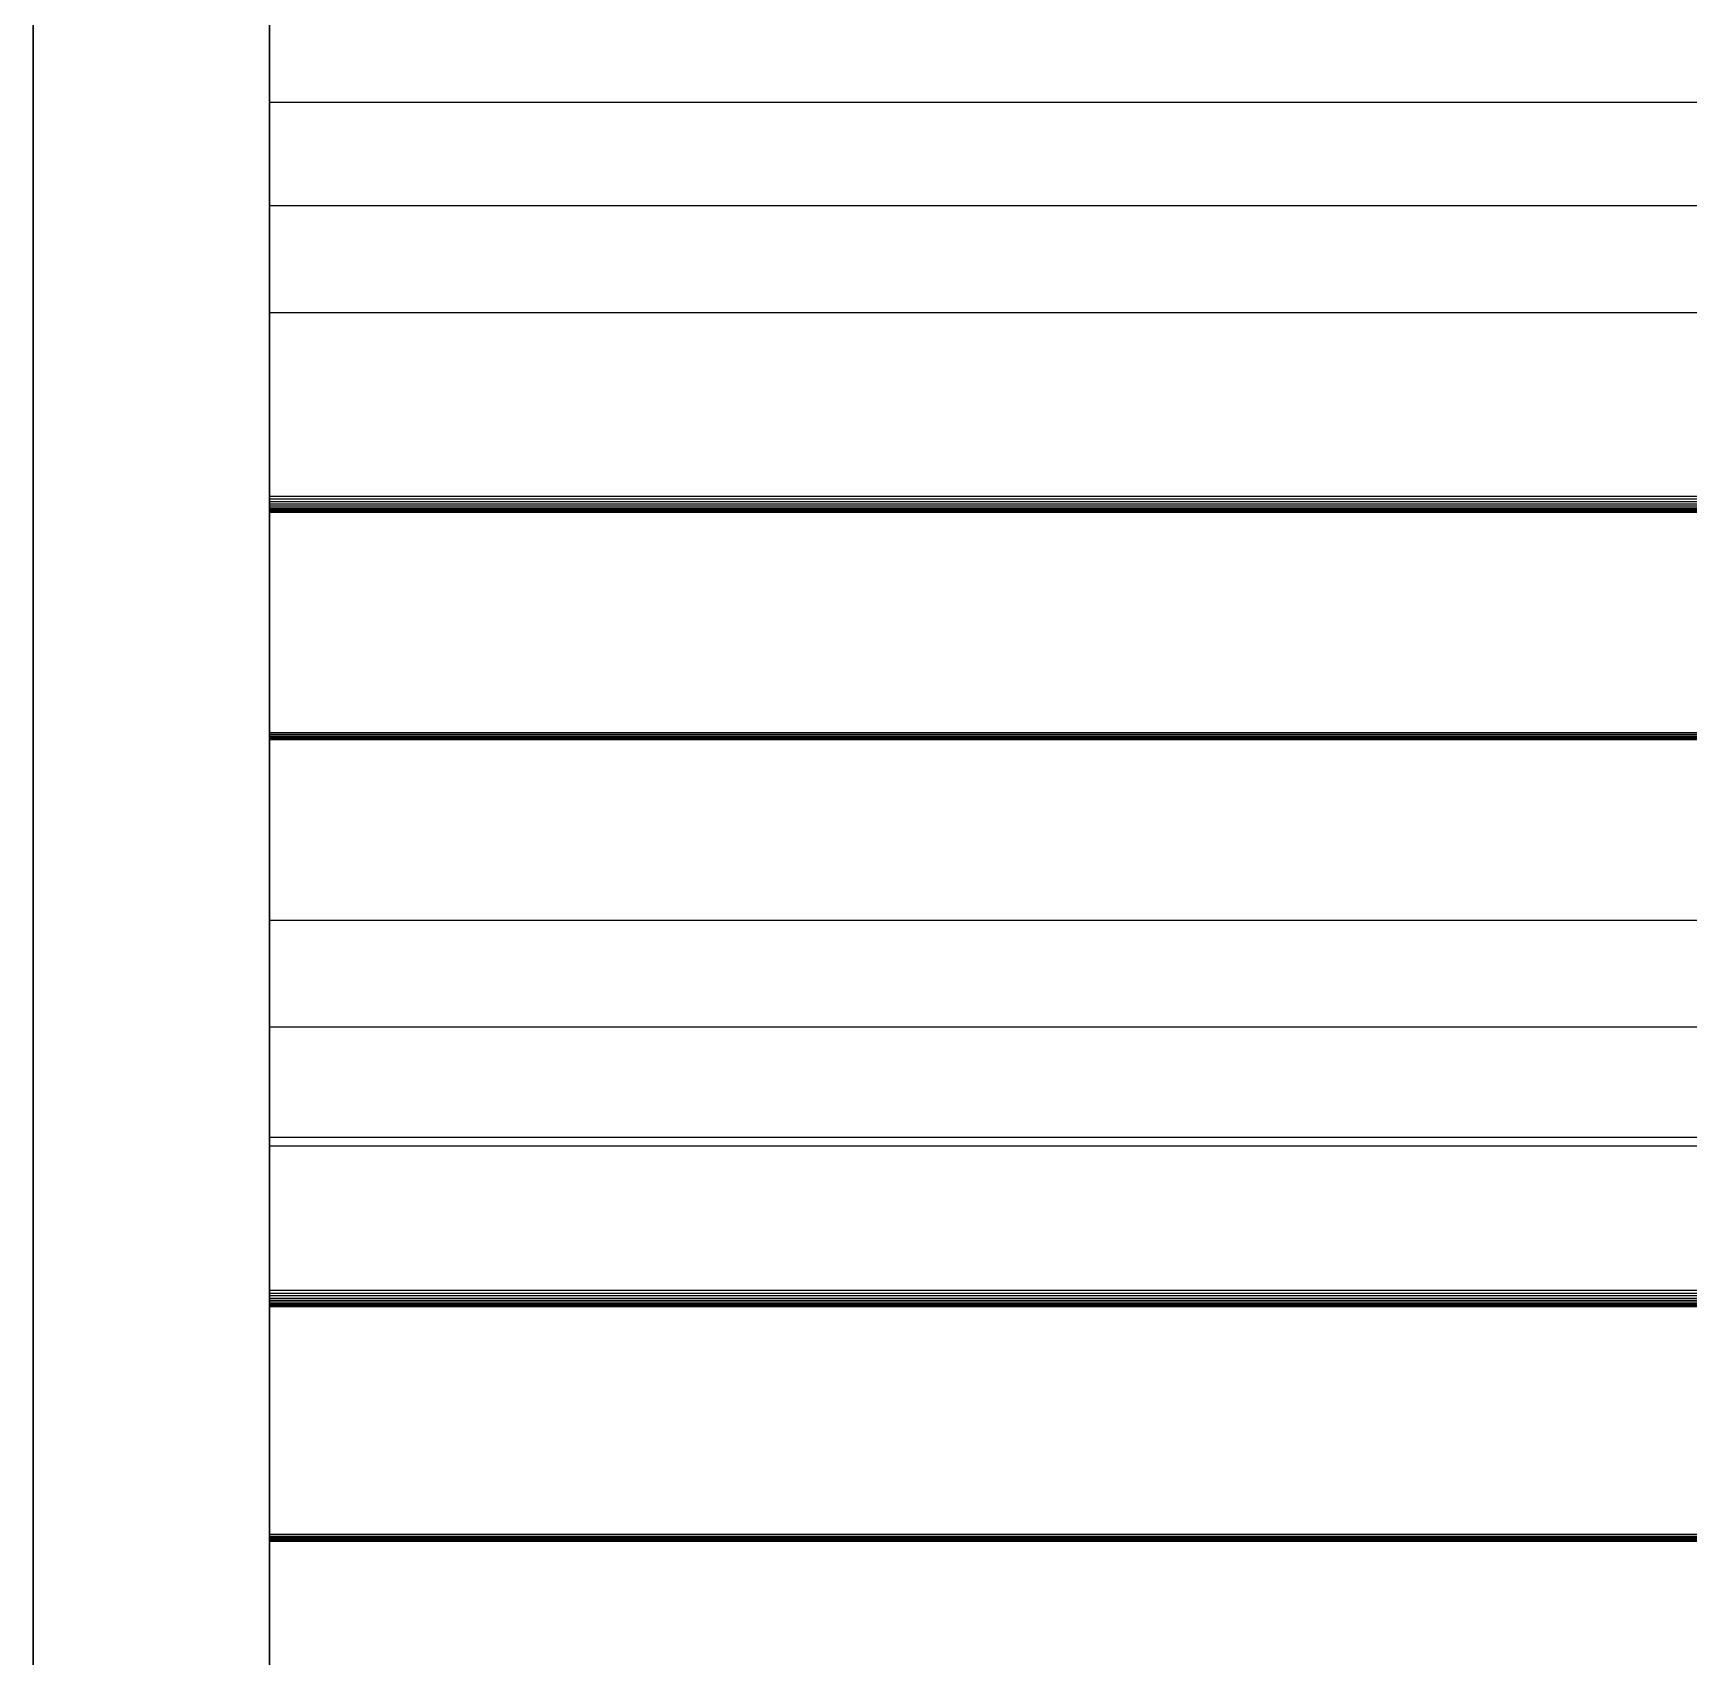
# Model space of a CAD drawing. Header units: millimetres. Extents: x -85 to 1059, y -155 to 155.
# Drawn here: x 1000 to 1003.5, y 127.676 to 131.109 of the extents above; entities that cross this region are included whole.
import ezdxf

# ---------------------------------------------------------------- set-up
doc = ezdxf.new("R2010")
doc.units = ezdxf.units.MM
doc.header["$MEASUREMENT"] = 0
doc.layers.add('Default', color=7, linetype='Continuous', true_color=0x000000)

msp = doc.modelspace()

# ---------------------------------------------------------------- linework, layer by layer
at = {"layer": 'Default'}
for points, knots in [([(1000, 0, -154), (1000, -154, -154), (1000, -154), (1000, -154, 154), (1000, 0, 154), (1000, 154, 154), (1000, 154), (1000, 154, -154), (1000, 0, -154)], [0, 0, 0, 241.902634, 241.902634, 483.805269, 483.805269, 725.707903, 725.707903, 967.610537, 967.610537, 967.610537]), ([(1000, 0, -150), (1000, -150, -150), (1000, -150), (1000, -150, 150), (1000, 0, 150), (1000, 150, 150), (1000, 150), (1000, 150, -150), (1000, 0, -150)], [0, 0, 0, 235.619449, 235.619449, 471.238898, 471.238898, 706.858347, 706.858347, 942.477796, 942.477796, 942.477796])]:
    msp.add_rational_spline(points, [1, 0.707106781187, 1, 0.707106781187, 1, 0.707106781187, 1, 0.707106781187, 1], degree=2, knots=knots, dxfattribs=at)
for points, degree, knots in [([(1000.5, 0.0018, 150.0005), (1000.5, 82.8446, 150.0005), (1000.5, 150.0018, 82.8432), (1000.5, 150.0018, 0.0004), (1000.5, 150.0018, -82.8427), (1000.5, 82.8446, -150), (1000.5, 0.0018, -150), (1000.5, -82.8411, -150), (1000.5, -149.9983, -82.8427), (1000.5, -149.9983, 0.0004), (1000.5, -149.9983, 82.8432), (1000.5, -82.8411, 150.0005), (1000.5, 0.0018, 150.0005)], 3, [-5, -5, -5, -5, -4, -4, -4, -3, -3, -3, -2, -2, -2, -1, -1, -1, -1]), ([(1000.5, 0.3488, 139.7504), (1000.5, -76.9709, 139.7504), (1000.5, -139.6511, 77.0702), (1000.5, -139.6511, -0.2498), (1000.5, -139.6511, -77.5699), (1000.5, -76.9709, -140.2497), (1000.5, 0.3488, -140.2497), (1000.5, 77.6689, -140.2497), (1000.5, 140.349, -77.5699), (1000.5, 140.349, -0.2498), (1000.5, 140.349, 77.0702), (1000.5, 77.6689, 139.7504), (1000.5, 0.3488, 139.7504)], 3, [20636, 20636, 20636, 20636, 20637, 20637, 20637, 20638, 20638, 20638, 20639, 20639, 20639, 20640, 20640, 20640, 20640]), ([(1000.5, 0.0018, 140.0004), (1000.5, -77.318, 140.0004), (1000.5, -139.9981, 77.3202), (1000.5, -139.9981, 0.0002), (1000.5, -139.9981, -77.3199), (1000.5, -77.318, -139.9997), (1000.5, 0.0018, -139.9997), (1000.5, 77.3215, -139.9997), (1000.5, 140.002, -77.3199), (1000.5, 140.002, 0.0002), (1000.5, 140.002, 77.3202), (1000.5, 77.3215, 140.0004), (1000.5, 0.0018, 140.0004)], 3, [-1, -1, -1, -1, 0, 0, 0, 1, 1, 1, 2, 2, 2, 3, 3, 3, 3]), ([(1000.5, 132.2066, -81.7205), (1000.5, 132.1974, -81.7185), (1000.5, 132.1882, -81.7166), (1000.5, 132.1357, -81.7055), (1000.5, 132.0831, -81.6944), (1000.5, 132.0309, -81.6834), (1000.5, 131.9787, -81.6725), (1000.5, 131.9268, -81.6614), (1000.5, 131.875, -81.6503), (1000.5, 131.8235, -81.6392), (1000.5, 131.772, -81.628), (1000.5, 131.7206, -81.6168), (1000.5, 131.6693, -81.6055), (1000.5, 131.6183, -81.5942), (1000.5, 131.5673, -81.5829), (1000.5, 131.5167, -81.5716), (1000.5, 131.4661, -81.5603), (1000.5, 131.4158, -81.549), (1000.5, 131.3656, -81.5377), (1000.5, 131.3155, -81.5264), (1000.5, 131.2654, -81.5152), (1000.5, 131.2158, -81.5037), (1000.5, 131.1662, -81.4922), (1000.5, 131.1169, -81.4809), (1000.5, 131.0675, -81.4696), (1000.5, 131.0184, -81.458), (1000.5, 130.9694, -81.4464), (1000.5, 130.9207, -81.4351), (1000.5, 130.872, -81.4238), (1000.5, 130.8235, -81.4121), (1000.5, 130.775, -81.4005), (1000.5, 130.727, -81.389), (1000.5, 130.6791, -81.3776), (1000.5, 130.6313, -81.3661), (1000.5, 130.5835, -81.3546), (1000.5, 130.536, -81.343), (1000.5, 130.4886, -81.3314), (1000.5, 130.4415, -81.3197), (1000.5, 130.3944, -81.3081), (1000.5, 130.3476, -81.2963), (1000.5, 130.3009, -81.2844), (1000.5, 130.2543, -81.273), (1000.5, 130.2077, -81.2615), (1000.5, 130.1684, -81.2515), (1000.5, 130.1291, -81.2414)], 2, [7037, 7037, 7037, 7038, 7038, 7039, 7039, 7040, 7040, 7041, 7041, 7042, 7042, 7043, 7043, 7044, 7044, 7045, 7045, 7046, 7046, 7047, 7047, 7048, 7048, 7049, 7049, 7050, 7050, 7051, 7051, 7052, 7052, 7053, 7053, 7054, 7054, 7055, 7055, 7056, 7056, 7057, 7057, 7058, 7058, 7059, 7059, 7059]), ([(1000.5, 130.1231, 80.7404), (1000.5, 130.1654, 80.751), (1000.5, 130.2077, 80.7616), (1000.5, 130.2543, 80.7734), (1000.5, 130.3009, 80.7852), (1000.5, 130.3476, 80.7967), (1000.5, 130.3944, 80.8081), (1000.5, 130.4415, 80.8198), (1000.5, 130.4886, 80.8314), (1000.5, 130.536, 80.8431), (1000.5, 130.5835, 80.8547), (1000.5, 130.6313, 80.8663), (1000.5, 130.6791, 80.878), (1000.5, 130.727, 80.8894), (1000.5, 130.775, 80.9009), (1000.5, 130.8235, 80.9124), (1000.5, 130.872, 80.9238), (1000.5, 130.9207, 80.9355), (1000.5, 130.9694, 80.9471), (1000.5, 131.0184, 80.9584), (1000.5, 131.0675, 80.9697), (1000.5, 131.1169, 80.9812), (1000.5, 131.1662, 80.9926), (1000.5, 131.2158, 81.0039), (1000.5, 131.2654, 81.0152), (1000.5, 131.3155, 81.0267), (1000.5, 131.3656, 81.0381), (1000.5, 131.4158, 81.0494), (1000.5, 131.4661, 81.0607), (1000.5, 131.5167, 81.0722), (1000.5, 131.5673, 81.0836), (1000.5, 131.6183, 81.0946), (1000.5, 131.6693, 81.1055), (1000.5, 131.7206, 81.117), (1000.5, 131.772, 81.1285), (1000.5, 131.8235, 81.1394), (1000.5, 131.875, 81.1503), (1000.5, 131.9268, 81.1616), (1000.5, 131.9787, 81.1729), (1000.5, 132.0309, 81.184), (1000.5, 132.0831, 81.1951), (1000.5, 132.1357, 81.2062), (1000.5, 132.1882, 81.2174)], 2, [3394, 3394, 3394, 3395.047619, 3395.047619, 3396.095238, 3396.095238, 3397.142857, 3397.142857, 3398.190476, 3398.190476, 3399.238095, 3399.238095, 3400.285714, 3400.285714, 3401.333333, 3401.333333, 3402.380952, 3402.380952, 3403.428571, 3403.428571, 3404.47619, 3404.47619, 3405.52381, 3405.52381, 3406.571429, 3406.571429, 3407.619048, 3407.619048, 3408.666667, 3408.666667, 3409.714286, 3409.714286, 3410.761905, 3410.761905, 3411.809524, 3411.809524, 3412.857143, 3412.857143, 3413.904762, 3413.904762, 3414.952381, 3414.952381, 3416, 3416, 3416]), ([(1000.5, 130.9623, 83.2014), (1000.5, 130.9565, 83.194), (1000.5, 130.9507, 83.1866), (1000.5, 130.9181, 83.1439), (1000.5, 130.8854, 83.1012), (1000.5, 130.8528, 83.059), (1000.5, 130.8202, 83.0169), (1000.5, 130.7875, 82.9749), (1000.5, 130.7549, 82.9329), (1000.5, 130.7224, 82.8911), (1000.5, 130.69, 82.8493), (1000.5, 130.6577, 82.8082), (1000.5, 130.6254, 82.7671), (1000.5, 130.5932, 82.726), (1000.5, 130.5609, 82.6849), (1000.5, 130.5288, 82.6442), (1000.5, 130.4967, 82.6034), (1000.5, 130.4647, 82.5632), (1000.5, 130.4328, 82.523), (1000.5, 130.4009, 82.4826), (1000.5, 130.369, 82.4422), (1000.5, 130.337, 82.4027), (1000.5, 130.3051, 82.3632), (1000.5, 130.2735, 82.3235), (1000.5, 130.242, 82.2838), (1000.5, 130.2102, 82.2445), (1000.5, 130.1785, 82.2051), (1000.5, 130.1471, 82.1663), (1000.5, 130.1157, 82.1275), (1000.5, 130.0843, 82.0889), (1000.5, 130.0529, 82.0503), (1000.5, 130.0217, 82.012), (1000.5, 129.9904, 81.9737), (1000.5, 129.9592, 81.9358), (1000.5, 129.928, 81.8979), (1000.5, 129.8969, 81.8599), (1000.5, 129.8659, 81.822), (1000.5, 129.835, 81.7848), (1000.5, 129.8042, 81.7476), (1000.5, 129.7735, 81.7104), (1000.5, 129.7428, 81.6731), (1000.5, 129.7121, 81.6363), (1000.5, 129.6814, 81.5994), (1000.5, 129.6553, 81.5684), (1000.5, 129.6292, 81.5373)], 2, [3352, 3352, 3352, 3353, 3353, 3354, 3354, 3355, 3355, 3356, 3356, 3357, 3357, 3358, 3358, 3359, 3359, 3360, 3360, 3361, 3361, 3362, 3362, 3363, 3363, 3364, 3364, 3365, 3365, 3366, 3366, 3367, 3367, 3368, 3368, 3369, 3369, 3370, 3370, 3371, 3371, 3372, 3372, 3373, 3373, 3374, 3374, 3374]), ([(1000.5, 129.6292, -82.0369), (1000.5, 129.6553, -82.0681), (1000.5, 129.6814, -82.0994), (1000.5, 129.7121, -82.1362), (1000.5, 129.7428, -82.1731), (1000.5, 129.7735, -82.2101), (1000.5, 129.8042, -82.2472), (1000.5, 129.835, -82.2847), (1000.5, 129.8659, -82.3223), (1000.5, 129.8969, -82.3599), (1000.5, 129.928, -82.3975), (1000.5, 129.9592, -82.4354), (1000.5, 129.9904, -82.4733), (1000.5, 130.0217, -82.5118), (1000.5, 130.0529, -82.5502), (1000.5, 130.0843, -82.5888), (1000.5, 130.1157, -82.6275), (1000.5, 130.1471, -82.6664), (1000.5, 130.1785, -82.7054), (1000.5, 130.2102, -82.7444), (1000.5, 130.242, -82.7834), (1000.5, 130.2735, -82.8229), (1000.5, 130.3051, -82.8624), (1000.5, 130.337, -82.9023), (1000.5, 130.369, -82.9421), (1000.5, 130.4009, -82.9822), (1000.5, 130.4328, -83.0222), (1000.5, 130.4647, -83.0628), (1000.5, 130.4967, -83.1034), (1000.5, 130.5288, -83.1441), (1000.5, 130.5609, -83.1849), (1000.5, 130.5932, -83.2258), (1000.5, 130.6254, -83.2667), (1000.5, 130.6577, -83.3082), (1000.5, 130.69, -83.3496), (1000.5, 130.7224, -83.3911), (1000.5, 130.7549, -83.4325), (1000.5, 130.7875, -83.4745), (1000.5, 130.8202, -83.5165), (1000.5, 130.8528, -83.5588), (1000.5, 130.8854, -83.6011), (1000.5, 130.9181, -83.6436), (1000.5, 130.9507, -83.6862), (1000.5, 130.9565, -83.6936), (1000.5, 130.9623, -83.701)], 2, [7080, 7080, 7080, 7081, 7081, 7082, 7082, 7083, 7083, 7084, 7084, 7085, 7085, 7086, 7086, 7087, 7087, 7088, 7088, 7089, 7089, 7090, 7090, 7091, 7091, 7092, 7092, 7093, 7093, 7094, 7094, 7095, 7095, 7096, 7096, 7097, 7097, 7098, 7098, 7099, 7099, 7100, 7100, 7101, 7101, 7102, 7102, 7102]), ([(1000.5, 128.4499, 83.3725), (1000.5, 128.489, 83.3831), (1000.5, 128.5282, 83.3936), (1000.5, 128.5744, 83.4063), (1000.5, 128.6206, 83.419), (1000.5, 128.6673, 83.4316), (1000.5, 128.7141, 83.4441), (1000.5, 128.7608, 83.4566), (1000.5, 128.8076, 83.4691), (1000.5, 128.8548, 83.4818), (1000.5, 128.9021, 83.4945), (1000.5, 128.9496, 83.5071), (1000.5, 128.997, 83.5196), (1000.5, 129.0448, 83.5321), (1000.5, 129.0926, 83.5446), (1000.5, 129.1408, 83.557), (1000.5, 129.1889, 83.5693), (1000.5, 129.2374, 83.5818), (1000.5, 129.2859, 83.5944), (1000.5, 129.3348, 83.6067), (1000.5, 129.3837, 83.6191), (1000.5, 129.4327, 83.6316), (1000.5, 129.4817, 83.6441), (1000.5, 129.5313, 83.6566), (1000.5, 129.5809, 83.6692), (1000.5, 129.6304, 83.6813), (1000.5, 129.68, 83.6935), (1000.5, 129.7301, 83.7058), (1000.5, 129.7802, 83.7182), (1000.5, 129.8306, 83.7307), (1000.5, 129.8811, 83.7432), (1000.5, 129.9317, 83.7554), (1000.5, 129.9823, 83.7676), (1000.5, 130.0335, 83.7798), (1000.5, 130.0846, 83.7919), (1000.5, 130.136, 83.8043), (1000.5, 130.1873, 83.8166), (1000.5, 130.239, 83.8288), (1000.5, 130.2906, 83.841), (1000.5, 130.3425, 83.853), (1000.5, 130.3944, 83.8649), (1000.5, 130.4468, 83.8771), (1000.5, 130.4991, 83.8893), (1000.5, 130.5081, 83.8912), (1000.5, 130.5171, 83.8932)], 2, [3328, 3328, 3328, 3329, 3329, 3330, 3330, 3331, 3331, 3332, 3332, 3333, 3333, 3334, 3334, 3335, 3335, 3336, 3336, 3337, 3337, 3338, 3338, 3339, 3339, 3340, 3340, 3341, 3341, 3342, 3342, 3343, 3343, 3344, 3344, 3345, 3345, 3346, 3346, 3347, 3347, 3348, 3348, 3349, 3349, 3350, 3350, 3350]), ([(1000.5, 130.5171, -84.3935), (1000.5, 130.5081, -84.3914), (1000.5, 130.4991, -84.3892), (1000.5, 130.4468, -84.3771), (1000.5, 130.3944, -84.3649), (1000.5, 130.3425, -84.3525), (1000.5, 130.2906, -84.3402), (1000.5, 130.239, -84.3282), (1000.5, 130.1873, -84.3162), (1000.5, 130.136, -84.304), (1000.5, 130.0846, -84.2919), (1000.5, 130.0335, -84.2795), (1000.5, 129.9823, -84.2672), (1000.5, 129.9317, -84.255), (1000.5, 129.8811, -84.2428), (1000.5, 129.8306, -84.2305), (1000.5, 129.7802, -84.2181), (1000.5, 129.7301, -84.2058), (1000.5, 129.68, -84.1934), (1000.5, 129.6304, -84.1811), (1000.5, 129.5809, -84.1688), (1000.5, 129.5313, -84.1564), (1000.5, 129.4817, -84.1441), (1000.5, 129.4327, -84.1315), (1000.5, 129.3837, -84.119), (1000.5, 129.3348, -84.1067), (1000.5, 129.2859, -84.0943), (1000.5, 129.2374, -84.0818), (1000.5, 129.1889, -84.0693), (1000.5, 129.1408, -84.0567), (1000.5, 129.0926, -84.0442), (1000.5, 129.0448, -84.0317), (1000.5, 128.997, -84.0192), (1000.5, 128.9496, -84.0067), (1000.5, 128.9021, -83.9941), (1000.5, 128.8548, -83.9816), (1000.5, 128.8076, -83.9691), (1000.5, 128.7608, -83.9564), (1000.5, 128.7141, -83.9437), (1000.5, 128.6673, -83.9312), (1000.5, 128.6206, -83.9186), (1000.5, 128.5744, -83.9061), (1000.5, 128.5282, -83.8936), (1000.5, 128.489, -83.8826), (1000.5, 128.4499, -83.8717)], 2, [7104, 7104, 7104, 7105, 7105, 7106, 7106, 7107, 7107, 7108, 7108, 7109, 7109, 7110, 7110, 7111, 7111, 7112, 7112, 7113, 7113, 7114, 7114, 7115, 7115, 7116, 7116, 7117, 7117, 7118, 7118, 7119, 7119, 7120, 7120, 7121, 7121, 7122, 7122, 7123, 7123, 7124, 7124, 7125, 7125, 7126, 7126, 7126]), ([(1000.5, 130.1125, -81.2382), (1000.5, 130.1104, -81.2382), (1000.5, 130.1083, -81.2382), (1000.5, 130.1063, -81.2382), (1000.5, 130.1044, -81.2382)], 2, [7062, 7062, 7062, 7063, 7063, 7064, 7064, 7064]), ([(1000.5, 129.6151, 81.5059), (1000.5, 129.6937, 81.3812), (1000.5, 129.7724, 81.2565), (1000.5, 129.8553, 81.1246), (1000.5, 129.9382, 80.9926), (1000.5, 130.0165, 80.8676), (1000.5, 130.0949, 80.7425)], 2, [3383, 3383, 3383, 3384, 3384, 3385, 3385, 3386, 3386, 3386]), ([(1000.5, 130.0949, -81.2425), (1000.5, 130.0165, -81.3673), (1000.5, 129.9382, -81.4922), (1000.5, 129.8553, -81.6243), (1000.5, 129.7724, -81.7565), (1000.5, 129.6937, -81.881), (1000.5, 129.6151, -82.0055)], 2, [7068, 7068, 7068, 7069, 7069, 7070, 7070, 7071, 7071, 7071]), ([(1000.5, 129.2327, 85.8479), (1000.5, 129.2272, 85.8403), (1000.5, 129.2217, 85.8327), (1000.5, 129.1898, 85.7897), (1000.5, 129.1579, 85.7467), (1000.5, 129.1261, 85.7038), (1000.5, 129.0944, 85.6609), (1000.5, 129.0626, 85.6184), (1000.5, 129.0309, 85.5759), (1000.5, 128.9993, 85.5336), (1000.5, 128.9677, 85.4913), (1000.5, 128.9363, 85.4491), (1000.5, 128.9049, 85.4069), (1000.5, 128.8735, 85.3653), (1000.5, 128.8421, 85.3237), (1000.5, 128.8109, 85.2824), (1000.5, 128.7797, 85.2411), (1000.5, 128.7485, 85.2), (1000.5, 128.7173, 85.1589), (1000.5, 128.6862, 85.1182), (1000.5, 128.6552, 85.0774), (1000.5, 128.6241, 85.0369), (1000.5, 128.5931, 84.9963), (1000.5, 128.5622, 84.9564), (1000.5, 128.5313, 84.9166), (1000.5, 128.5005, 84.8765), (1000.5, 128.4696, 84.8365), (1000.5, 128.4389, 84.797), (1000.5, 128.4082, 84.7575), (1000.5, 128.3777, 84.7181), (1000.5, 128.3472, 84.6788), (1000.5, 128.3167, 84.6398), (1000.5, 128.2862, 84.6008), (1000.5, 128.2558, 84.5624), (1000.5, 128.2255, 84.5239), (1000.5, 128.1951, 84.4857), (1000.5, 128.1648, 84.4474), (1000.5, 128.1348, 84.4093), (1000.5, 128.1048, 84.3712), (1000.5, 128.0747, 84.3334), (1000.5, 128.0445, 84.2957), (1000.5, 128.0147, 84.2581), (1000.5, 127.9849, 84.2205), (1000.5, 127.9595, 84.1888), (1000.5, 127.9341, 84.157)], 2, [3285, 3285, 3285, 3286, 3286, 3287, 3287, 3288, 3288, 3289, 3289, 3290, 3290, 3291, 3291, 3292, 3292, 3293, 3293, 3294, 3294, 3295, 3295, 3296, 3296, 3297, 3297, 3298, 3298, 3299, 3299, 3300, 3300, 3301, 3301, 3302, 3302, 3303, 3303, 3304, 3304, 3305, 3305, 3306, 3306, 3307, 3307, 3307]), ([(1000.5, 127.9302, -84.6521), (1000.5, 127.9576, -84.6863), (1000.5, 127.9849, -84.7205), (1000.5, 128.0147, -84.7579), (1000.5, 128.0445, -84.7953), (1000.5, 128.0747, -84.833), (1000.5, 128.1048, -84.8708), (1000.5, 128.1348, -84.9089), (1000.5, 128.1648, -84.947), (1000.5, 128.1951, -84.9853), (1000.5, 128.2255, -85.0235), (1000.5, 128.2558, -85.0623), (1000.5, 128.2862, -85.1011), (1000.5, 128.3167, -85.1399), (1000.5, 128.3472, -85.1788), (1000.5, 128.3777, -85.2181), (1000.5, 128.4082, -85.2574), (1000.5, 128.4389, -85.2969), (1000.5, 128.4696, -85.3364), (1000.5, 128.5005, -85.3761), (1000.5, 128.5313, -85.4158), (1000.5, 128.5622, -85.4562), (1000.5, 128.5931, -85.4966), (1000.5, 128.6241, -85.5368), (1000.5, 128.6552, -85.577), (1000.5, 128.6862, -85.618), (1000.5, 128.7173, -85.6589), (1000.5, 128.7485, -85.6998), (1000.5, 128.7797, -85.7407), (1000.5, 128.8109, -85.7822), (1000.5, 128.8421, -85.8236), (1000.5, 128.8735, -85.8653), (1000.5, 128.9049, -85.9069), (1000.5, 128.9363, -85.9489), (1000.5, 128.9677, -85.9908), (1000.5, 128.9993, -86.033), (1000.5, 129.0309, -86.0752), (1000.5, 129.0626, -86.118), (1000.5, 129.0944, -86.1609), (1000.5, 129.1261, -86.2038), (1000.5, 129.1579, -86.2466), (1000.5, 129.1898, -86.2898), (1000.5, 129.2217, -86.333), (1000.5, 129.2272, -86.3405), (1000.5, 129.2327, -86.3479)], 2, [7146, 7146, 7146, 7147.045455, 7147.045455, 7148.090909, 7148.090909, 7149.136364, 7149.136364, 7150.181818, 7150.181818, 7151.227273, 7151.227273, 7152.272727, 7152.272727, 7153.318182, 7153.318182, 7154.363636, 7154.363636, 7155.409091, 7155.409091, 7156.454545, 7156.454545, 7157.5, 7157.5, 7158.545455, 7158.545455, 7159.590909, 7159.590909, 7160.636364, 7160.636364, 7161.681818, 7161.681818, 7162.727273, 7162.727273, 7163.772727, 7163.772727, 7164.818182, 7164.818182, 7165.863636, 7165.863636, 7166.909091, 7166.909091, 7167.954545, 7167.954545, 7169, 7169, 7169]), ([(1000.5, 126.7117, 85.9661), (1000.5, 126.7535, 85.9786), (1000.5, 126.7953, 85.9911), (1000.5, 126.8414, 86.0047), (1000.5, 126.8874, 86.0183), (1000.5, 126.9338, 86.0317), (1000.5, 126.9802, 86.0451), (1000.5, 127.0267, 86.0585), (1000.5, 127.0733, 86.0719), (1000.5, 127.1202, 86.0855), (1000.5, 127.1672, 86.0991), (1000.5, 127.2142, 86.1128), (1000.5, 127.2613, 86.1266), (1000.5, 127.309, 86.14), (1000.5, 127.3566, 86.1534), (1000.5, 127.4044, 86.1668), (1000.5, 127.4522, 86.1802), (1000.5, 127.5005, 86.1936), (1000.5, 127.5489, 86.207), (1000.5, 127.5974, 86.2204), (1000.5, 127.6459, 86.2339), (1000.5, 127.6947, 86.2473), (1000.5, 127.7436, 86.2607), (1000.5, 127.7928, 86.2742), (1000.5, 127.842, 86.2878), (1000.5, 127.8914, 86.3012), (1000.5, 127.9408, 86.3146), (1000.5, 127.9905, 86.3279), (1000.5, 128.0403, 86.3411), (1000.5, 128.0905, 86.3543), (1000.5, 128.1408, 86.3676), (1000.5, 128.1913, 86.381), (1000.5, 128.2417, 86.3944), (1000.5, 128.2925, 86.4076), (1000.5, 128.3433, 86.4208), (1000.5, 128.3943, 86.4342), (1000.5, 128.4453, 86.4476), (1000.5, 128.4968, 86.4607), (1000.5, 128.5483, 86.4737), (1000.5, 128.6, 86.4871), (1000.5, 128.6516, 86.5006), (1000.5, 128.7037, 86.5136), (1000.5, 128.7557, 86.5267), (1000.5, 128.7647, 86.5289), (1000.5, 128.7737, 86.5312)], 2, [3260, 3260, 3260, 3261.045455, 3261.045455, 3262.090909, 3262.090909, 3263.136364, 3263.136364, 3264.181818, 3264.181818, 3265.227273, 3265.227273, 3266.272727, 3266.272727, 3267.318182, 3267.318182, 3268.363636, 3268.363636, 3269.409091, 3269.409091, 3270.454545, 3270.454545, 3271.5, 3271.5, 3272.545455, 3272.545455, 3273.590909, 3273.590909, 3274.636364, 3274.636364, 3275.681818, 3275.681818, 3276.727273, 3276.727273, 3277.772727, 3277.772727, 3278.818182, 3278.818182, 3279.863636, 3279.863636, 3280.909091, 3280.909091, 3281.954545, 3281.954545, 3283, 3283, 3283]), ([(1000.5, 128.7557, -87.0266), (1000.5, 128.7037, -87.0132), (1000.5, 128.6516, -86.9998), (1000.5, 128.6, -86.9867), (1000.5, 128.5483, -86.9737), (1000.5, 128.4968, -86.9605), (1000.5, 128.4453, -86.9472), (1000.5, 128.3943, -86.934), (1000.5, 128.3433, -86.9208), (1000.5, 128.2925, -86.9075), (1000.5, 128.2417, -86.8943), (1000.5, 128.1913, -86.8809), (1000.5, 128.1408, -86.8675), (1000.5, 128.0905, -86.8541), (1000.5, 128.0403, -86.8407), (1000.5, 127.9905, -86.8275), (1000.5, 127.9408, -86.8142), (1000.5, 127.8914, -86.8008), (1000.5, 127.842, -86.7874), (1000.5, 127.7928, -86.774), (1000.5, 127.7436, -86.7606), (1000.5, 127.6947, -86.7472), (1000.5, 127.6459, -86.7338), (1000.5, 127.5974, -86.7202), (1000.5, 127.5489, -86.7066), (1000.5, 127.5005, -86.6932), (1000.5, 127.4522, -86.6798), (1000.5, 127.4044, -86.6664), (1000.5, 127.3566, -86.653), (1000.5, 127.309, -86.6394), (1000.5, 127.2613, -86.6258), (1000.5, 127.2142, -86.6124), (1000.5, 127.1672, -86.599), (1000.5, 127.1202, -86.5856), (1000.5, 127.0733, -86.5722), (1000.5, 127.0267, -86.5585), (1000.5, 126.9802, -86.5447), (1000.5, 126.9338, -86.5311), (1000.5, 126.8874, -86.5175), (1000.5, 126.8414, -86.5041), (1000.5, 126.7953, -86.4907), (1000.5, 126.7535, -86.4784), (1000.5, 126.7117, -86.466)], 2, [7172, 7172, 7172, 7173.047619, 7173.047619, 7174.095238, 7174.095238, 7175.142857, 7175.142857, 7176.190476, 7176.190476, 7177.238095, 7177.238095, 7178.285714, 7178.285714, 7179.333333, 7179.333333, 7180.380952, 7180.380952, 7181.428571, 7181.428571, 7182.47619, 7182.47619, 7183.52381, 7183.52381, 7184.571429, 7184.571429, 7185.619048, 7185.619048, 7186.666667, 7186.666667, 7187.714286, 7187.714286, 7188.761905, 7188.761905, 7189.809524, 7189.809524, 7190.857143, 7190.857143, 7191.904762, 7191.904762, 7192.952381, 7192.952381, 7194, 7194, 7194]), ([(1000.5, 127.9207, 84.1257), (1000.5, 128.0016, 84.0025), (1000.5, 128.0826, 83.8794), (1000.5, 128.1683, 83.7492), (1000.5, 128.2541, 83.6191), (1000.5, 128.3348, 83.4958), (1000.5, 128.4156, 83.3725)], 2, [3316, 3316, 3316, 3317, 3317, 3318, 3318, 3319, 3319, 3319]), ([(1000.5, 128.4156, -83.8721), (1000.5, 128.3348, -83.9954), (1000.5, 128.2541, -84.1187), (1000.5, 128.1683, -84.2492), (1000.5, 128.0826, -84.3797), (1000.5, 128.0016, -84.5027), (1000.5, 127.9207, -84.6256)], 2, [7135, 7135, 7135, 7136, 7136, 7137, 7137, 7138, 7138, 7138])]:
    msp.add_open_spline(points, degree=degree, knots=knots, dxfattribs=at)
for points in [[(1007, 130.9623, 83.2014), (1003.75, 130.9623, 83.2014), (1000.5, 130.9623, 83.2014)], [(1000.5, 130.7433, 83.5496), (1000.5, 130.8528, 83.3755), (1000.5, 130.9623, 83.2014)], [(1007, 130.9623, -83.701), (1003.75, 130.9623, -83.701), (1000.5, 130.9623, -83.701)], [(1000.5, 130.9623, -83.701), (1000.5, 130.8528, -83.8751), (1000.5, 130.7433, -84.0492)], [(1007, 130.7433, 83.5496), (1003.75, 130.7433, 83.5496), (1000.5, 130.7433, 83.5496)], [(1000.5, 130.5171, 83.8932), (1000.5, 130.6302, 83.7214), (1000.5, 130.7433, 83.5496)], [(1007, 130.7433, -84.0492), (1003.75, 130.7433, -84.0492), (1000.5, 130.7433, -84.0492)], [(1000.5, 130.7433, -84.0492), (1000.5, 130.6302, -84.2213), (1000.5, 130.5171, -84.3935)], [(1007, 130.5171, 83.8932), (1003.75, 130.5171, 83.8932), (1000.5, 130.5171, 83.8932)], [(1007, 130.5171, -84.3935), (1003.75, 130.5171, -84.3935), (1000.5, 130.5171, -84.3935)], [(1007, 130.1291, -81.2414), (1003.75, 130.1291, -81.2414), (1000.5, 130.1291, -81.2414)], [(1000.5, 130.1291, -81.2414), (1000.5, 130.1261, -81.2407), (1000.5, 130.1231, -81.24)], [(1007, 130.1231, 80.7404), (1003.75, 130.1231, 80.7404), (1000.5, 130.1231, 80.7404)], [(1000.5, 130.1174, 80.7397), (1000.5, 130.1203, 80.74), (1000.5, 130.1231, 80.7404)], [(1007, 130.1231, -81.24), (1003.75, 130.1231, -81.24), (1000.5, 130.1231, -81.24)], [(1000.5, 130.1231, -81.24), (1000.5, 130.1203, -81.2395), (1000.5, 130.1174, -81.2389)], [(1007, 130.1174, 80.7397), (1003.75, 130.1174, 80.7397), (1000.5, 130.1174, 80.7397)], [(1000.5, 130.1125, 80.739), (1000.5, 130.115, 80.7393), (1000.5, 130.1174, 80.7397)], [(1007, 130.1174, -81.2389), (1003.75, 130.1174, -81.2389), (1000.5, 130.1174, -81.2389)], [(1000.5, 130.1174, -81.2389), (1000.5, 130.115, -81.2386), (1000.5, 130.1125, -81.2382)], [(1007, 130.1125, 80.739), (1003.75, 130.1125, 80.739), (1000.5, 130.1125, 80.739)], [(1000.5, 130.1083, 80.7386), (1000.5, 130.1104, 80.7388), (1000.5, 130.1125, 80.739)], [(1007, 130.1125, -81.2382), (1003.75, 130.1125, -81.2382), (1000.5, 130.1125, -81.2382)], [(1007, 130.1083, 80.7386), (1003.75, 130.1083, 80.7386), (1000.5, 130.1083, 80.7386)], [(1000.5, 130.1044, 80.7386), (1000.5, 130.1063, 80.7386), (1000.5, 130.1083, 80.7386)], [(1007, 130.1044, 80.7386), (1003.75, 130.1044, 80.7386), (1000.5, 130.1044, 80.7386)], [(1000.5, 130.1012, 80.739), (1000.5, 130.1028, 80.7388), (1000.5, 130.1044, 80.7386)], [(1007, 130.1044, -81.2382), (1003.75, 130.1044, -81.2382), (1000.5, 130.1044, -81.2382)], [(1000.5, 130.1044, -81.2382), (1000.5, 130.1028, -81.2386), (1000.5, 130.1012, -81.2389)], [(1007, 130.1012, 80.739), (1003.75, 130.1012, 80.739), (1000.5, 130.1012, 80.739)], [(1000.5, 130.0984, 80.7397), (1000.5, 130.0998, 80.7393), (1000.5, 130.1012, 80.739)], [(1007, 130.1012, -81.2389), (1003.75, 130.1012, -81.2389), (1000.5, 130.1012, -81.2389)], [(1000.5, 130.1012, -81.2389), (1000.5, 130.0998, -81.2393), (1000.5, 130.0984, -81.2396)], [(1007, 130.0984, 80.7397), (1003.75, 130.0984, 80.7397), (1000.5, 130.0984, 80.7397)], [(1000.5, 130.0963, 80.7411), (1000.5, 130.0973, 80.7404), (1000.5, 130.0984, 80.7397)], [(1007, 130.0984, -81.2396), (1003.75, 130.0984, -81.2396), (1000.5, 130.0984, -81.2396)], [(1000.5, 130.0984, -81.2396), (1000.5, 130.0973, -81.2402), (1000.5, 130.0963, -81.2407)], [(1007, 130.0963, 80.7411), (1003.75, 130.0963, 80.7411), (1000.5, 130.0963, 80.7411)], [(1000.5, 130.0949, 80.7425), (1000.5, 130.0956, 80.7418), (1000.5, 130.0963, 80.7411)], [(1007, 130.0963, -81.2407), (1003.75, 130.0963, -81.2407), (1000.5, 130.0963, -81.2407)], [(1000.5, 130.0963, -81.2407), (1000.5, 130.0956, -81.2416), (1000.5, 130.0949, -81.2425)], [(1007, 130.0949, 80.7425), (1003.75, 130.0949, 80.7425), (1000.5, 130.0949, 80.7425)], [(1007, 130.0949, -81.2425), (1003.75, 130.0949, -81.2425), (1000.5, 130.0949, -81.2425)], [(1007, 129.6292, 81.5373), (1003.75, 129.6292, 81.5373), (1000.5, 129.6292, 81.5373)], [(1000.5, 129.6292, 81.5373), (1000.5, 129.6274, 81.5349), (1000.5, 129.6257, 81.5324)], [(1007, 129.6292, -82.0369), (1003.75, 129.6292, -82.0369), (1000.5, 129.6292, -82.0369)], [(1000.5, 129.6257, -82.032), (1000.5, 129.6274, -82.0344), (1000.5, 129.6292, -82.0369)], [(1007, 129.6257, 81.5324), (1003.75, 129.6257, 81.5324), (1000.5, 129.6257, 81.5324)], [(1000.5, 129.6257, 81.5324), (1000.5, 129.6239, 81.5301), (1000.5, 129.6221, 81.5278)], [(1007, 129.6257, -82.032), (1003.75, 129.6257, -82.032), (1000.5, 129.6257, -82.032)], [(1000.5, 129.6221, -82.0277), (1000.5, 129.6239, -82.0299), (1000.5, 129.6257, -82.032)], [(1007, 129.6221, 81.5278), (1003.75, 129.6221, 81.5278), (1000.5, 129.6221, 81.5278)], [(1000.5, 129.6221, 81.5278), (1000.5, 129.6207, 81.5259), (1000.5, 129.6193, 81.5239)], [(1007, 129.6221, -82.0277), (1003.75, 129.6221, -82.0277), (1000.5, 129.6221, -82.0277)], [(1000.5, 129.6193, -82.0235), (1000.5, 129.6207, -82.0256), (1000.5, 129.6221, -82.0277)], [(1007, 129.6193, 81.5239), (1003.75, 129.6193, 81.5239), (1000.5, 129.6193, 81.5239)], [(1000.5, 129.6193, 81.5239), (1000.5, 129.6183, 81.522), (1000.5, 129.6172, 81.52)], [(1007, 129.6193, -82.0235), (1003.75, 129.6193, -82.0235), (1000.5, 129.6193, -82.0235)], [(1000.5, 129.6172, -82.0196), (1000.5, 129.6183, -82.0216), (1000.5, 129.6193, -82.0235)], [(1007, 129.6172, 81.52), (1003.75, 129.6172, 81.52), (1000.5, 129.6172, 81.52)], [(1000.5, 129.6172, 81.52), (1000.5, 129.6165, 81.5183), (1000.5, 129.6158, 81.5165)], [(1007, 129.6172, -82.0196), (1003.75, 129.6172, -82.0196), (1000.5, 129.6172, -82.0196)], [(1000.5, 129.6158, -82.0161), (1000.5, 129.6165, -82.0179), (1000.5, 129.6172, -82.0196)], [(1007, 129.6158, 81.5165), (1003.75, 129.6158, 81.5165), (1000.5, 129.6158, 81.5165)], [(1000.5, 129.6158, 81.5165), (1000.5, 129.6153, 81.5149), (1000.5, 129.6147, 81.5133)], [(1007, 129.6158, -82.0161), (1003.75, 129.6158, -82.0161), (1000.5, 129.6158, -82.0161)], [(1000.5, 129.6147, -82.0129), (1000.5, 129.6153, -82.0145), (1000.5, 129.6158, -82.0161)], [(1007, 129.6151, 81.5059), (1003.75, 129.6151, 81.5059), (1000.5, 129.6151, 81.5059)], [(1000.5, 129.6144, 81.508), (1000.5, 129.6147, 81.507), (1000.5, 129.6151, 81.5059)], [(1007, 129.6151, -82.0055), (1003.75, 129.6151, -82.0055), (1000.5, 129.6151, -82.0055)], [(1000.5, 129.6151, -82.0055), (1000.5, 129.6147, -82.0066), (1000.5, 129.6144, -82.0076)], [(1007, 129.6147, 81.5133), (1003.75, 129.6147, 81.5133), (1000.5, 129.6147, 81.5133)], [(1000.5, 129.6147, 81.5133), (1000.5, 129.6145, 81.5121), (1000.5, 129.6144, 81.5109)], [(1007, 129.6147, -82.0129), (1003.75, 129.6147, -82.0129), (1000.5, 129.6147, -82.0129)], [(1000.5, 129.6144, -82.0101), (1000.5, 129.6145, -82.0115), (1000.5, 129.6147, -82.0129)], [(1007, 129.6144, 81.5109), (1003.75, 129.6144, 81.5109), (1000.5, 129.6144, 81.5109)], [(1007, 129.6144, 81.508), (1003.75, 129.6144, 81.508), (1000.5, 129.6144, 81.508)], [(1000.5, 129.6144, 81.5109), (1000.5, 129.6144, 81.5095), (1000.5, 129.6144, 81.508)], [(1007, 129.6144, -82.0076), (1003.75, 129.6144, -82.0076), (1000.5, 129.6144, -82.0076)], [(1007, 129.6144, -82.0101), (1003.75, 129.6144, -82.0101), (1000.5, 129.6144, -82.0101)], [(1000.5, 129.6144, -82.0076), (1000.5, 129.6144, -82.0089), (1000.5, 129.6144, -82.0101)], [(1007, 129.2327, 85.8479), (1003.75, 129.2327, 85.8479), (1000.5, 129.2327, 85.8479)], [(1000.5, 129.0069, 86.1919), (1000.5, 129.1198, 86.0199), (1000.5, 129.2327, 85.8479)], [(1007, 129.2327, -86.3479), (1003.75, 129.2327, -86.3479), (1000.5, 129.2327, -86.3479)], [(1000.5, 129.2327, -86.3479), (1000.5, 129.1198, -86.5197), (1000.5, 129.0069, -86.6915)], [(1007, 129.0069, 86.1919), (1003.75, 129.0069, 86.1919), (1000.5, 129.0069, 86.1919)], [(1000.5, 128.7737, 86.5312), (1000.5, 128.8903, 86.3616), (1000.5, 129.0069, 86.1919)], [(1007, 129.0069, -86.6915), (1003.75, 129.0069, -86.6915), (1000.5, 129.0069, -86.6915)], [(1000.5, 129.0069, -86.6915), (1000.5, 128.8903, -86.8612), (1000.5, 128.7737, -87.0308)], [(1007, 128.7737, 86.5312), (1003.75, 128.7737, 86.5312), (1000.5, 128.7737, 86.5312)], [(1007, 128.7737, -87.0308), (1003.75, 128.7737, -87.0308), (1000.5, 128.7737, -87.0308)], [(1000.5, 128.7737, -87.0308), (1000.5, 128.7647, -87.0287), (1000.5, 128.7557, -87.0266)], [(1007, 128.7557, -87.0266), (1003.75, 128.7557, -87.0266), (1000.5, 128.7557, -87.0266)], [(1007, 128.4499, 83.3725), (1003.75, 128.4499, 83.3725), (1000.5, 128.4499, 83.3725)], [(1000.5, 128.4439, 83.3707), (1000.5, 128.4469, 83.3716), (1000.5, 128.4499, 83.3725)], [(1007, 128.4499, -83.8717), (1003.75, 128.4499, -83.8717), (1000.5, 128.4499, -83.8717)], [(1000.5, 128.4499, -83.8717), (1000.5, 128.4469, -83.871), (1000.5, 128.4439, -83.8703)], [(1007, 128.4439, 83.3707), (1003.75, 128.4439, 83.3707), (1000.5, 128.4439, 83.3707)], [(1000.5, 128.4386, 83.3696), (1000.5, 128.4412, 83.3702), (1000.5, 128.4439, 83.3707)], [(1007, 128.4439, -83.8703), (1003.75, 128.4439, -83.8703), (1000.5, 128.4439, -83.8703)], [(1000.5, 128.4439, -83.8703), (1000.5, 128.4412, -83.8698), (1000.5, 128.4386, -83.8692)], [(1007, 128.4386, 83.3696), (1003.75, 128.4386, 83.3696), (1000.5, 128.4386, 83.3696)], [(1000.5, 128.4336, 83.3689), (1000.5, 128.4361, 83.3693), (1000.5, 128.4386, 83.3696)], [(1007, 128.4386, -83.8692), (1003.75, 128.4386, -83.8692), (1000.5, 128.4386, -83.8692)], [(1000.5, 128.4386, -83.8692), (1000.5, 128.4361, -83.8689), (1000.5, 128.4336, -83.8685)], [(1007, 128.4336, 83.3689), (1003.75, 128.4336, 83.3689), (1000.5, 128.4336, 83.3689)], [(1000.5, 128.4294, 83.3686), (1000.5, 128.4315, 83.3688), (1000.5, 128.4336, 83.3689)], [(1007, 128.4336, -83.8685), (1003.75, 128.4336, -83.8685), (1000.5, 128.4336, -83.8685)], [(1000.5, 128.4336, -83.8685), (1000.5, 128.4315, -83.8684), (1000.5, 128.4294, -83.8682)], [(1007, 128.4294, 83.3686), (1003.75, 128.4294, 83.3686), (1000.5, 128.4294, 83.3686)], [(1000.5, 128.4255, 83.3686), (1000.5, 128.4275, 83.3686), (1000.5, 128.4294, 83.3686)], [(1007, 128.4294, -83.8682), (1003.75, 128.4294, -83.8682), (1000.5, 128.4294, -83.8682)], [(1000.5, 128.4294, -83.8682), (1000.5, 128.4275, -83.8682), (1000.5, 128.4255, -83.8682)], [(1007, 128.4255, 83.3686), (1003.75, 128.4255, 83.3686), (1000.5, 128.4255, 83.3686)], [(1000.5, 128.422, 83.3689), (1000.5, 128.4237, 83.3688), (1000.5, 128.4255, 83.3686)], [(1007, 128.4255, -83.8682), (1003.75, 128.4255, -83.8682), (1000.5, 128.4255, -83.8682)], [(1000.5, 128.4255, -83.8682), (1000.5, 128.4237, -83.8684), (1000.5, 128.422, -83.8685)], [(1007, 128.422, 83.3689), (1003.75, 128.422, 83.3689), (1000.5, 128.422, 83.3689)], [(1000.5, 128.4195, 83.3696), (1000.5, 128.4207, 83.3693), (1000.5, 128.422, 83.3689)], [(1007, 128.422, -83.8685), (1003.75, 128.422, -83.8685), (1000.5, 128.422, -83.8685)], [(1000.5, 128.422, -83.8685), (1000.5, 128.4207, -83.8689), (1000.5, 128.4195, -83.8692)], [(1007, 128.4195, 83.3696), (1003.75, 128.4195, 83.3696), (1000.5, 128.4195, 83.3696)], [(1000.5, 128.4174, 83.3711), (1000.5, 128.4185, 83.3704), (1000.5, 128.4195, 83.3696)], [(1007, 128.4195, -83.8692), (1003.75, 128.4195, -83.8692), (1000.5, 128.4195, -83.8692)], [(1000.5, 128.4195, -83.8692), (1000.5, 128.4185, -83.8698), (1000.5, 128.4174, -83.8703)], [(1007, 128.4174, 83.3711), (1003.75, 128.4174, 83.3711), (1000.5, 128.4174, 83.3711)], [(1000.5, 128.4156, 83.3725), (1000.5, 128.4165, 83.3718), (1000.5, 128.4174, 83.3711)], [(1007, 128.4174, -83.8703), (1003.75, 128.4174, -83.8703), (1000.5, 128.4174, -83.8703)], [(1000.5, 128.4174, -83.8703), (1000.5, 128.4165, -83.8712), (1000.5, 128.4156, -83.8721)], [(1007, 128.4156, 83.3725), (1003.75, 128.4156, 83.3725), (1000.5, 128.4156, 83.3725)], [(1007, 128.4156, -83.8721), (1003.75, 128.4156, -83.8721), (1000.5, 128.4156, -83.8721)], [(1007, 127.9341, 84.157), (1003.75, 127.9341, 84.157), (1000.5, 127.9341, 84.157)], [(1000.5, 127.9341, 84.157), (1000.5, 127.9322, 84.1548), (1000.5, 127.9302, 84.1525)], [(1007, 127.9302, 84.1525), (1003.75, 127.9302, 84.1525), (1000.5, 127.9302, 84.1525)], [(1000.5, 127.9302, 84.1525), (1000.5, 127.9286, 84.1502), (1000.5, 127.927, 84.1479)], [(1007, 127.9302, -84.6521), (1003.75, 127.9302, -84.6521), (1000.5, 127.9302, -84.6521)], [(1000.5, 127.927, -84.6475), (1000.5, 127.9286, -84.6498), (1000.5, 127.9302, -84.6521)], [(1007, 127.927, 84.1479), (1003.75, 127.927, 84.1479), (1000.5, 127.927, 84.1479)], [(1000.5, 127.927, 84.1479), (1000.5, 127.9258, 84.1456), (1000.5, 127.9246, 84.1433)], [(1007, 127.927, -84.6475), (1003.75, 127.927, -84.6475), (1000.5, 127.927, -84.6475)], [(1000.5, 127.9246, -84.6436), (1000.5, 127.9258, -84.6455), (1000.5, 127.927, -84.6475)], [(1007, 127.9246, 84.1433), (1003.75, 127.9246, 84.1433), (1000.5, 127.9246, 84.1433)], [(1000.5, 127.9246, 84.1433), (1000.5, 127.9235, 84.1417), (1000.5, 127.9224, 84.1401)], [(1007, 127.9246, -84.6436), (1003.75, 127.9246, -84.6436), (1000.5, 127.9246, -84.6436)], [(1000.5, 127.9224, -84.6394), (1000.5, 127.9235, -84.6415), (1000.5, 127.9246, -84.6436)], [(1007, 127.9224, 84.1401), (1003.75, 127.9224, 84.1401), (1000.5, 127.9224, 84.1401)], [(1000.5, 127.9224, 84.1401), (1000.5, 127.9217, 84.1384), (1000.5, 127.921, 84.1366)], [(1007, 127.9224, -84.6394), (1003.75, 127.9224, -84.6394), (1000.5, 127.9224, -84.6394)], [(1000.5, 127.921, -84.6358), (1000.5, 127.9217, -84.6376), (1000.5, 127.9224, -84.6394)], [(1007, 127.921, 84.1366), (1003.75, 127.921, 84.1366), (1000.5, 127.921, 84.1366)], [(1000.5, 127.921, 84.1366), (1000.5, 127.9205, 84.1348), (1000.5, 127.92, 84.1331)], [(1007, 127.921, -84.6358), (1003.75, 127.921, -84.6358), (1000.5, 127.921, -84.6358)], [(1000.5, 127.92, -84.6327), (1000.5, 127.9205, -84.6342), (1000.5, 127.921, -84.6358)], [(1007, 127.9207, 84.1257), (1003.75, 127.9207, 84.1257), (1000.5, 127.9207, 84.1257)], [(1000.5, 127.92, 84.1278), (1000.5, 127.9203, 84.1267), (1000.5, 127.9207, 84.1257)], [(1007, 127.9207, -84.6256), (1003.75, 127.9207, -84.6256), (1000.5, 127.9207, -84.6256)], [(1000.5, 127.9207, -84.6256), (1000.5, 127.9203, -84.6267), (1000.5, 127.92, -84.6277)], [(1007, 127.92, 84.1331), (1003.75, 127.92, 84.1331), (1000.5, 127.92, 84.1331)], [(1000.5, 127.92, 84.1331), (1000.5, 127.9198, 84.1316), (1000.5, 127.9196, 84.1302)], [(1007, 127.92, 84.1278), (1003.75, 127.92, 84.1278), (1000.5, 127.92, 84.1278)], [(1000.5, 127.9196, 84.1302), (1000.5, 127.9198, 84.129), (1000.5, 127.92, 84.1278)], [(1007, 127.92, -84.6277), (1003.75, 127.92, -84.6277), (1000.5, 127.92, -84.6277)], [(1000.5, 127.92, -84.6277), (1000.5, 127.9198, -84.629), (1000.5, 127.9196, -84.6302)], [(1007, 127.92, -84.6327), (1003.75, 127.92, -84.6327), (1000.5, 127.92, -84.6327)], [(1000.5, 127.9196, -84.6302), (1000.5, 127.9198, -84.6314), (1000.5, 127.92, -84.6327)], [(1007, 127.9196, 84.1302), (1003.75, 127.9196, 84.1302), (1000.5, 127.9196, 84.1302)], [(1007, 127.9196, -84.6302), (1003.75, 127.9196, -84.6302), (1000.5, 127.9196, -84.6302)]]:
    msp.add_open_spline(points, degree=2, dxfattribs=at)

doc.saveas('drawing.dxf')
